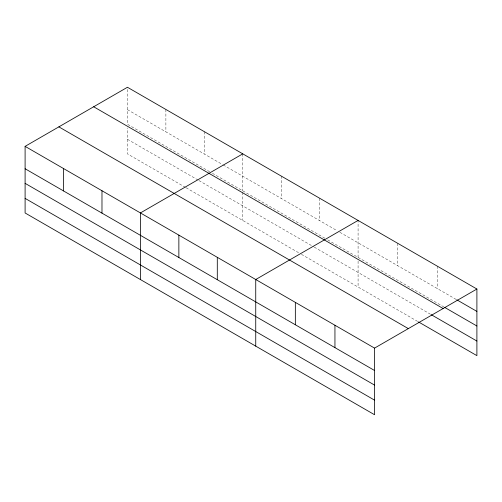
<?xml version="1.0" encoding="UTF-8"?>
<svg xmlns="http://www.w3.org/2000/svg" width="502" height="502" viewBox="0 0 502 502"><rect width="100%" height="100%" fill="white"/><g stroke="black" fill="none" stroke-linecap="round" stroke-linejoin="round"><path stroke-width="0.38" stroke-dasharray="2.51 1.88" d="M358.083 257.413L358.083 220.428M127.445 109.656L222.537 164.556M223.208 164.945L337.181 230.744M339.879 232.3L456.092 299.399M209.723 171.753L127.445 124.251L127.445 87.266M212.421 173.309L325.039 238.331M327.737 239.893L444.006 307.017M127.445 139.292L198.259 180.174M198.93 180.563L313.574 246.752M314.252 247.141L430.584 314.302M185.445 187.371L127.445 153.888L127.445 128.01M186.117 187.761L298.74 252.782M301.438 254.338L417.827 321.537M437.292 266.16L437.292 288.55M397.691 243.294L397.691 265.683M358.083 261.172L358.083 287.044M319.648 198.234L319.648 220.623M281.208 176.039L281.208 198.428M242.767 153.85L242.767 190.829M242.767 192.335L242.767 220.466M204.327 131.656L204.327 154.045M165.886 109.461L165.886 131.85"/><path stroke-width="0.75" d="M374.555 385.097L374.555 348.112L25.1 146.358L25.1 212.973L374.555 414.734L374.555 385.097L25.1 183.343M25.1 146.358L127.445 87.266L476.9 289.026L476.9 355.642L418.499 321.926M242.767 153.85L140.422 212.936L140.422 279.558M358.083 220.428L255.738 279.514L255.738 346.135M374.555 348.112L476.9 289.026M456.764 299.788L476.9 311.409M444.678 307.406L476.9 326.005M93.673 106.769L443.128 308.523M431.256 314.691L476.9 341.046M58.872 126.862L408.327 328.615M25.1 168.747L374.555 370.501M25.1 198.378L374.555 400.138M334.947 325.246L334.947 347.635M295.345 302.38L295.345 324.769M217.297 257.325L217.297 279.714M178.863 235.131L178.863 257.52M101.981 190.747L101.981 213.13M63.541 168.553L63.541 190.942"/></g></svg>
